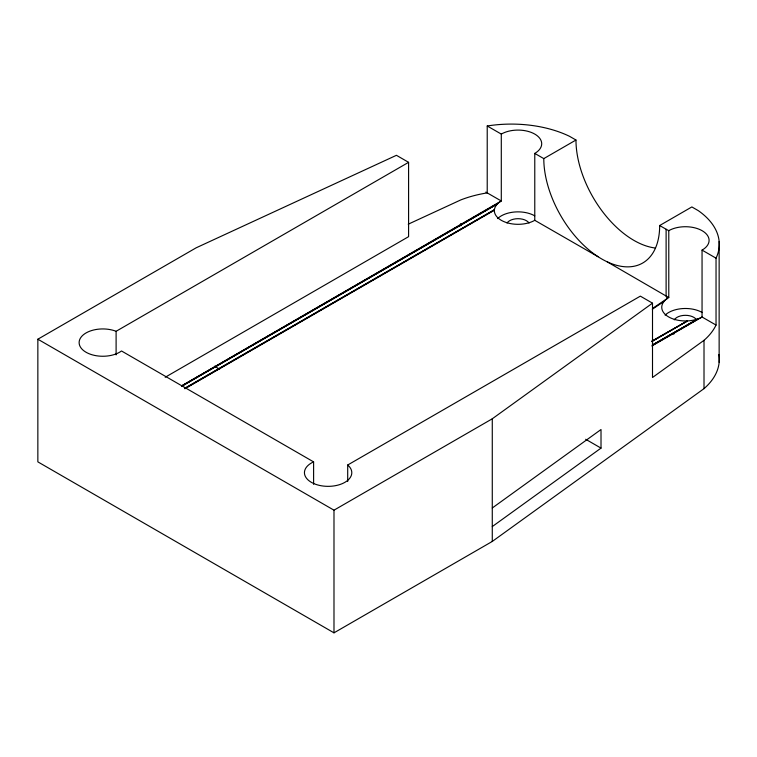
<?xml version="1.0" encoding="UTF-8"?>
<svg xmlns="http://www.w3.org/2000/svg" width="757" height="757" viewBox="0 0 757 757"><rect width="100%" height="100%" fill="white"/><g stroke="black" fill="none" stroke-linecap="round" stroke-linejoin="round"><path stroke-width="1.14" d="M598.087 256.737L534.773 220.315A23.675 13.664 0 0 1 508.628 223.192A23.675 13.664 0 0 1 494.368 210.219L494.406 209.793A23.675 13.664 0 0 1 497.292 204.068L498.049 203.33A23.675 13.664 0 0 1 501.295 200.984L501.295 134.084L487.224 125.984L487.224 192.893L501.295 200.984L181.576 385.89M37.85 339.212L333.988 510.18L492.277 418.791L652.506 303.16L640.346 296.138L347.7 465.006A23.675 13.664 0 0 1 341.833 483.827A23.675 13.664 0 0 1 309.111 480.827A23.675 13.664 0 0 1 313.606 461.884L121.499 350.974A23.675 13.664 0 0 1 88.683 353.566A23.675 13.664 0 0 1 83.507 334.679A23.675 13.664 0 0 1 116.105 331.292L408.591 162.329L396.431 155.308L196.148 247.813L37.85 339.212L37.85 461.865L333.988 632.833L492.277 541.444L704.01 388.644A91.228 52.668 0 0 0 718.866 354.475M501.295 134.084A23.675 13.664 0 0 1 534.773 134.084A23.675 13.664 0 0 1 534.773 153.406L543.791 158.61A81.936 47.312 60 0 0 601.73 258.97A81.936 47.312 60 0 0 659.669 225.52L691.86 206.935L698.295 210.654A91.228 52.668 0 0 1 716.037 258.165L716.037 325.065A91.228 52.668 0 0 1 704.01 340.328L652.506 377.497L652.506 303.16M492.277 507.994L601.011 429.531L601.011 448.116L492.277 526.579M652.572 308.392L667.267 298.513L666.113 296.138L666.113 229.239L659.669 225.52M652.279 309.282L664.059 301.39M652.581 345.258L698.597 318.64A23.675 13.664 0 0 0 702.051 317.013L716.037 325.065M165.187 377.27L408.591 236.667L408.591 162.329M543.791 158.61L575.973 140.026A81.936 47.312 60 0 0 655.24 248.003M181.708 385.89L498.049 203.33L181.652 386.25M181.538 386.363L497.292 204.068M185.011 388.095L494.406 209.793L184.717 388.615M185.011 388.672L494.368 210.219M652.014 340.991L687.498 320.902A23.675 13.664 0 0 0 696.686 319.303L698.597 318.64L652.402 345.069M651.663 341.558L687.498 320.902L651.749 341.549M652.316 345.069L697.339 319.094M651.891 345.977L702.051 317.013L702.051 250.103A23.675 13.664 0 0 0 702.259 230.781A23.675 13.664 0 0 0 668.781 230.658L666.113 229.239M408.231 224.195L460.805 199.914A90.48 52.242 0 0 1 487.224 192.893L485.843 192.07M686.75 320.93A23.675 13.664 0 0 1 663.785 312.83A23.675 13.664 0 0 1 668.781 297.567L607.18 261.818M575.973 140.026L569.538 136.317A90.48 52.242 0 0 0 487.224 125.984M702.051 250.103L716.037 258.165M585.672 439.259L601.011 448.116M214.524 366.218L219.634 369.17M719.15 241.492L719.141 362.329M704.01 340.328L704.01 388.644M668.781 230.658L668.781 297.567M534.773 153.406L534.773 220.315M492.277 418.791L492.277 541.444M460.805 223.485L460.805 225.841M347.7 465.006L347.7 481.518M333.988 510.18L333.988 632.833M313.606 461.884L313.606 484.3M116.105 331.292L116.105 354.891M507.029 223.003A11.838 6.832 0 0 1 518.034 218.688A11.838 6.832 0 0 1 529.039 223.003M674.279 319.842A11.838 6.832 0 0 1 685.416 315.319A11.838 6.832 0 0 1 696.554 319.842M497.661 218.565A23.675 13.664 0 0 1 534.773 215.859M673.881 334.092A23.675 13.664 0 0 1 671.989 333.411M665.11 315.13A23.675 13.664 0 0 1 702.259 312.546"/></g></svg>
